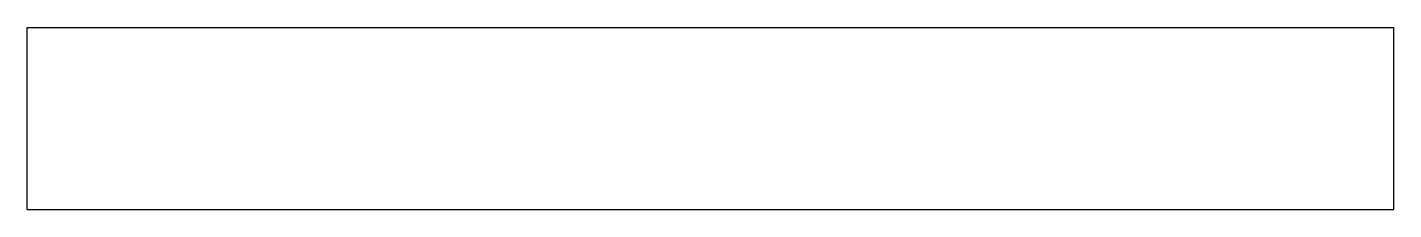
# Model space of a CAD drawing. Extents: x 0 to 300, y 0 to 40.
import ezdxf

# ---------------------------------------------------------------- set-up
doc = ezdxf.new("R2010")
doc.units = 0
doc.layers.get('0').update_dxf_attribs({"linetype": 'continuous'})

# ---------------------------------------------------------------- blocks, each defined once
blk = doc.blocks.new('BOX003')
at = {"color": 0}
for p, q in [((0, 0), (0, 40)), ((0, 40), (300, 40)), ((300, 0), (300, 40)), ((0, 0), (300, 0))]:
    blk.add_line(p, q, dxfattribs=at)

msp = doc.modelspace()

# ---------------------------------------------------------------- block references
msp.add_blockref('BOX003', (0, 0))

doc.saveas('drawing.dxf')
